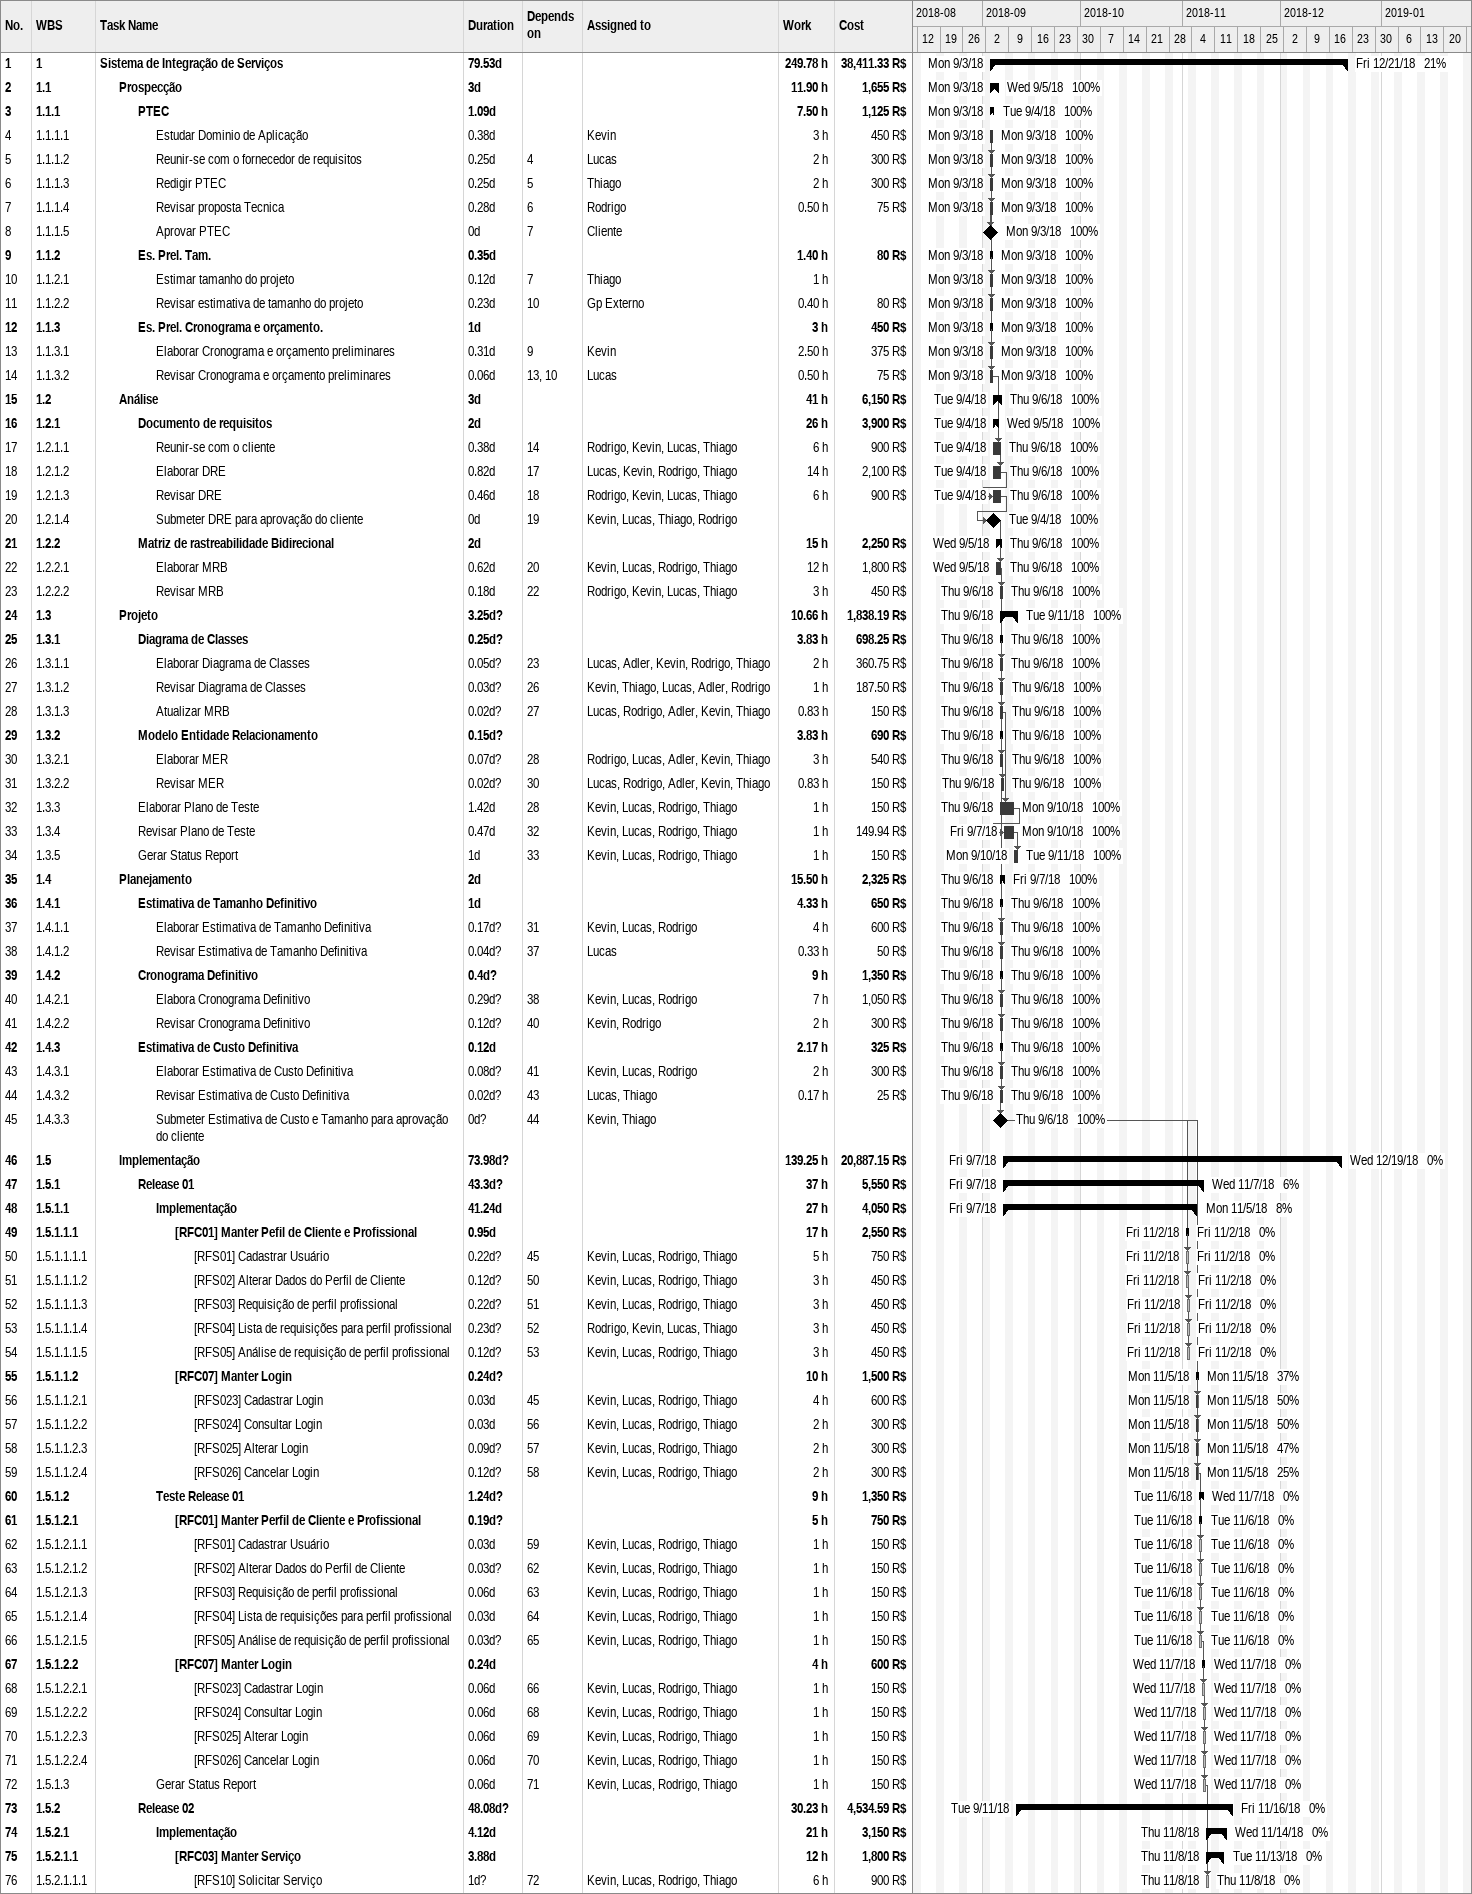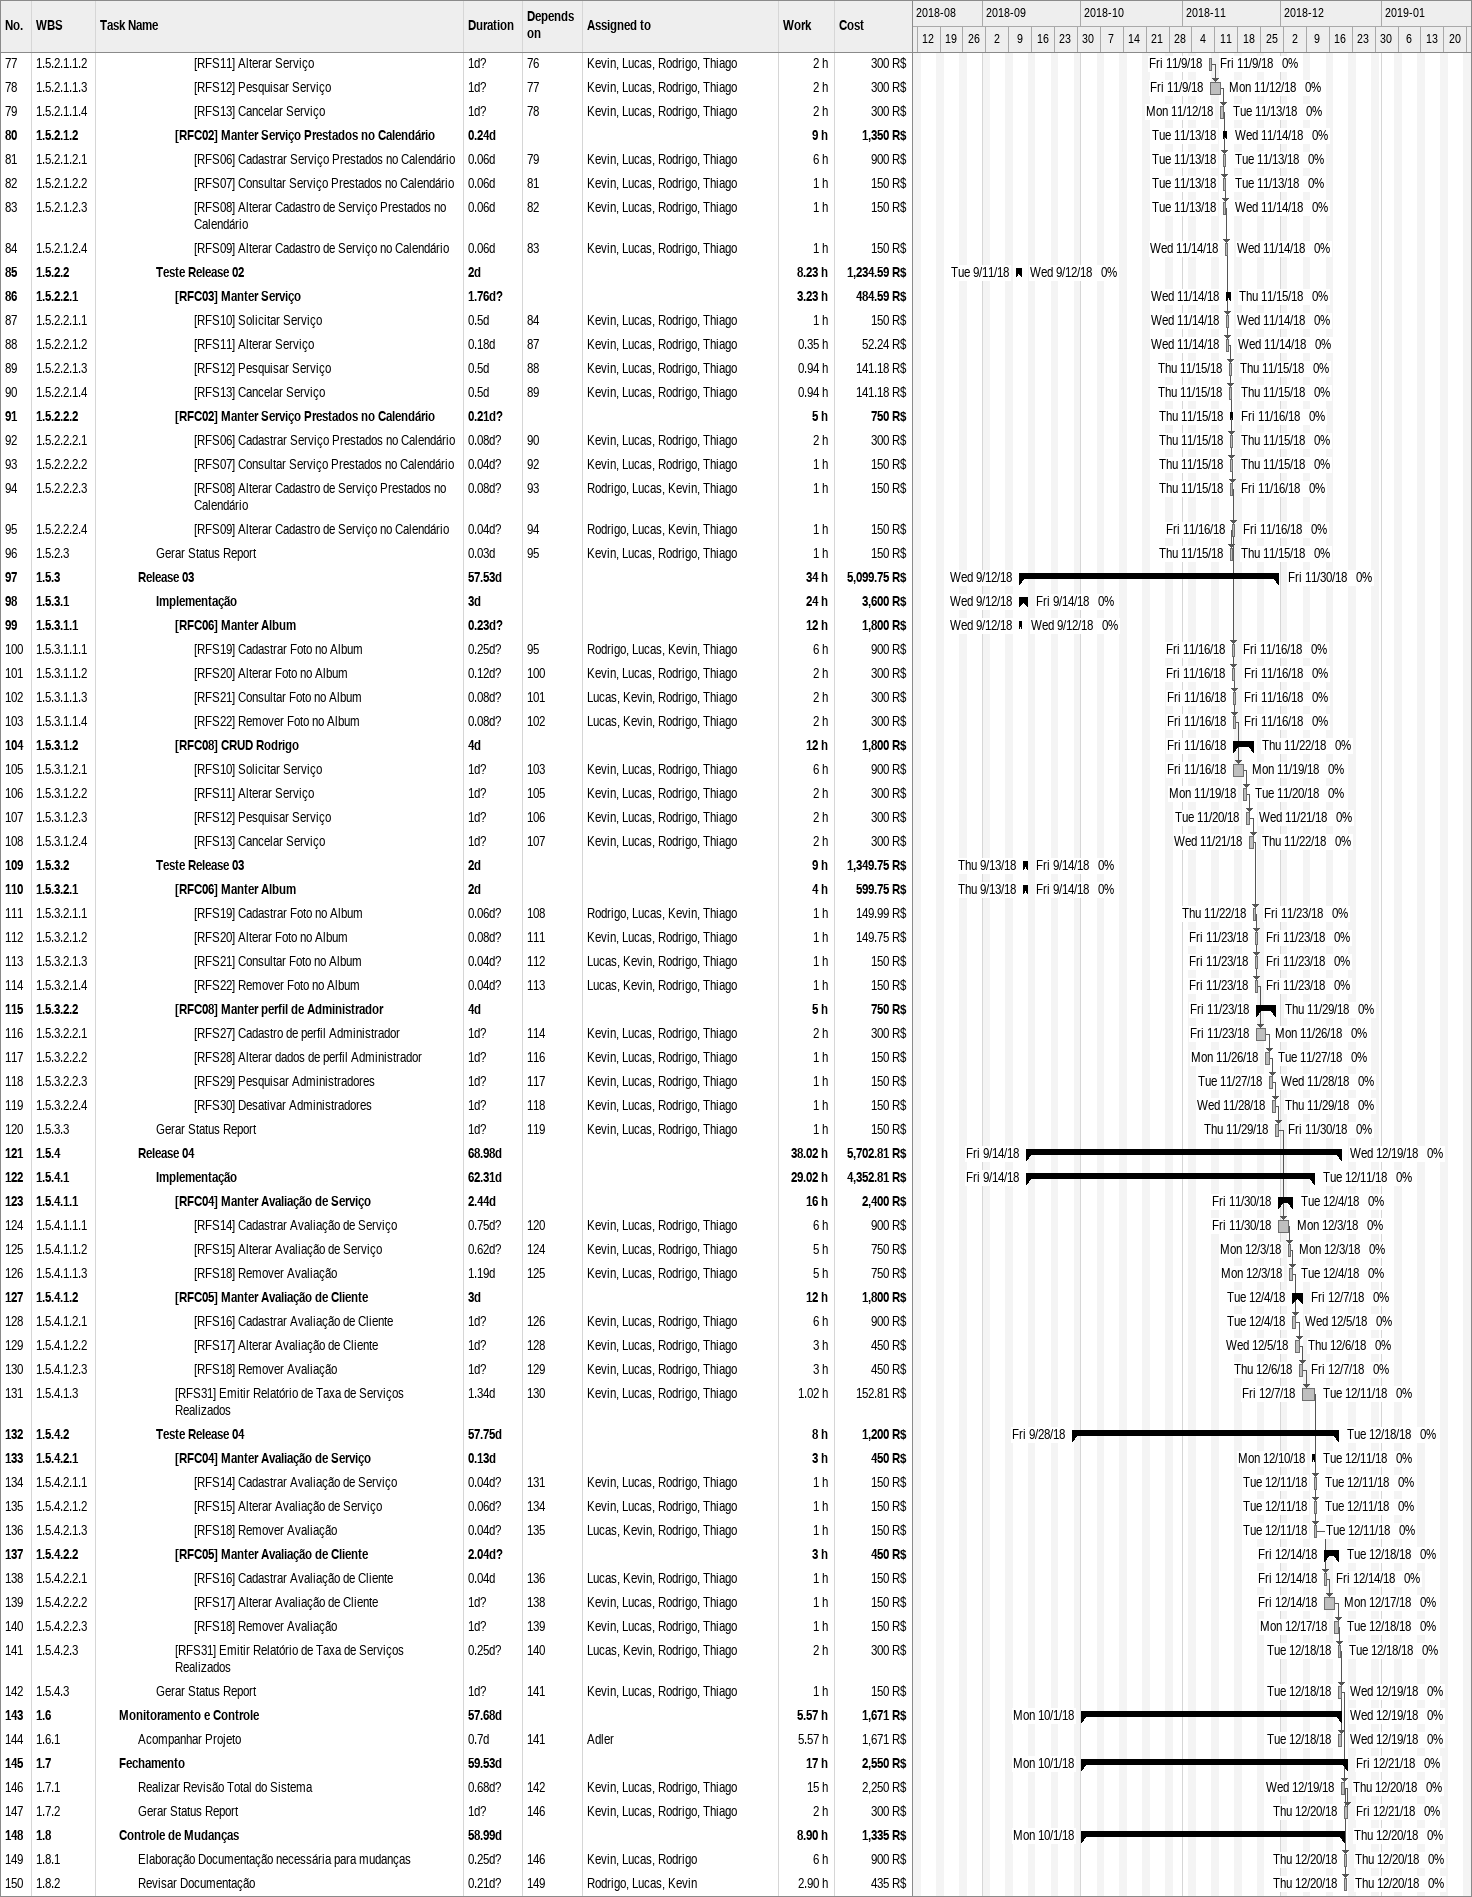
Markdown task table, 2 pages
| ID | WBS | Task | Duration | Start | Finish | Predecessors | Resources | % complete | Work (h) | Cost (R$) |
|---|---|---|---|---|---|---|---|---|---|---|
| 1 | 1 | **Sistema de Integração de Serviços** | 79.53d | 2018-09-03 | 2018-12-21 |  |  | 21 | 249.78 | 38411.33 |
| 2 | 1.1 | **Prospecção** | 3d | 2018-09-03 | 2018-09-05 |  |  | 100 | 11.90 | 1655 |
| 3 | 1.1.1 | **PTEC** | 1.09d | 2018-09-03 | 2018-09-04 |  |  | 100 | 7.50 | 1125 |
| 4 | 1.1.1.1 | Estudar Dominio de Aplicação | 0.38d | 2018-09-03 | 2018-09-03 |  | Kevin | 100 | 3 | 450 |
| 5 | 1.1.1.2 | Reunir-se com o fornecedor de requisitos | 0.25d | 2018-09-03 | 2018-09-03 | 4 | Lucas | 100 | 2 | 300 |
| 6 | 1.1.1.3 | Redigir PTEC | 0.25d | 2018-09-03 | 2018-09-03 | 5 | Thiago | 100 | 2 | 300 |
| 7 | 1.1.1.4 | Revisar proposta Tecnica | 0.28d | 2018-09-03 | 2018-09-03 | 6 | Rodrigo | 100 | 0.50 | 75 |
| 8 | 1.1.1.5 | Aprovar PTEC | 0d | 2018-09-03 | 2018-09-03 | 7 | Cliente | 100 |  |  |
| 9 | 1.1.2 | **Es. Prel. Tam.** | 0.35d | 2018-09-03 | 2018-09-03 |  |  | 100 | 1.40 | 80 |
| 10 | 1.1.2.1 | Estimar tamanho do projeto | 0.12d | 2018-09-03 | 2018-09-03 | 7 | Thiago | 100 | 1 |  |
| 11 | 1.1.2.2 | Revisar estimativa de tamanho do projeto | 0.23d | 2018-09-03 | 2018-09-03 | 10 | Gp Externo | 100 | 0.40 | 80 |
| 12 | 1.1.3 | **Es. Prel. Cronograma e orçamento.** | 1d | 2018-09-03 | 2018-09-03 |  |  | 100 | 3 | 450 |
| 13 | 1.1.3.1 | Elaborar Cronograma e orçamento preliminares | 0.31d | 2018-09-03 | 2018-09-03 | 9 | Kevin | 100 | 2.50 | 375 |
| 14 | 1.1.3.2 | Revisar Cronograma e orçamento preliminares | 0.06d | 2018-09-03 | 2018-09-03 | 13, 10 | Lucas | 100 | 0.50 | 75 |
| 15 | 1.2 | **Análise** | 3d | 2018-09-04 | 2018-09-06 |  |  | 100 | 41 | 6150 |
| 16 | 1.2.1 | **Documento de requisitos** | 2d | 2018-09-04 | 2018-09-05 |  |  | 100 | 26 | 3900 |
| 17 | 1.2.1.1 | Reunir-se com o cliente | 0.38d | 2018-09-04 | 2018-09-06 | 14 | Rodrigo, Kevin, Lucas, Thiago | 100 | 6 | 900 |
| 18 | 1.2.1.2 | Elaborar DRE | 0.82d | 2018-09-04 | 2018-09-06 | 17 | Lucas, Kevin, Rodrigo, Thiago | 100 | 14 | 2100 |
| 19 | 1.2.1.3 | Revisar DRE | 0.46d | 2018-09-04 | 2018-09-06 | 18 | Rodrigo, Kevin, Lucas, Thiago | 100 | 6 | 900 |
| 20 | 1.2.1.4 | Submeter DRE para aprovação do cliente | 0d | 2018-09-04 | 2018-09-04 | 19 | Kevin, Lucas, Thiago, Rodrigo | 100 |  |  |
| 21 | 1.2.2 | **Matriz de rastreabilidade Bidirecional** | 2d | 2018-09-05 | 2018-09-06 |  |  | 100 | 15 | 2250 |
| 22 | 1.2.2.1 | Elaborar MRB | 0.62d | 2018-09-05 | 2018-09-06 | 20 | Kevin, Lucas, Rodrigo, Thiago | 100 | 12 | 1800 |
| 23 | 1.2.2.2 | Revisar MRB | 0.18d | 2018-09-06 | 2018-09-06 | 22 | Rodrigo, Kevin, Lucas, Thiago | 100 | 3 | 450 |
| 24 | 1.3 | **Projeto** | 3.25d? | 2018-09-06 | 2018-09-11 |  |  | 100 | 10.66 | 1838.19 |
| 25 | 1.3.1 | **Diagrama de Classes** | 0.25d? | 2018-09-06 | 2018-09-06 |  |  | 100 | 3.83 | 698.25 |
| 26 | 1.3.1.1 | Elaborar Diagrama de Classes | 0.05d? | 2018-09-06 | 2018-09-06 | 23 | Lucas, Adler, Kevin, Rodrigo, Thiago | 100 | 2 | 360.75 |
| 27 | 1.3.1.2 | Revisar Diagrama de Classes | 0.03d? | 2018-09-06 | 2018-09-06 | 26 | Kevin, Thiago, Lucas, Adler, Rodrigo | 100 | 1 | 187.50 |
| 28 | 1.3.1.3 | Atualizar MRB | 0.02d? | 2018-09-06 | 2018-09-06 | 27 | Lucas, Rodrigo, Adler, Kevin, Thiago | 100 | 0.83 | 150 |
| 29 | 1.3.2 | **Modelo Entidade Relacionamento** | 0.15d? | 2018-09-06 | 2018-09-06 |  |  | 100 | 3.83 | 690 |
| 30 | 1.3.2.1 | Elaborar MER | 0.07d? | 2018-09-06 | 2018-09-06 | 28 | Rodrigo, Lucas, Adler, Kevin, Thiago | 100 | 3 | 540 |
| 31 | 1.3.2.2 | Revisar MER | 0.02d? | 2018-09-06 | 2018-09-06 | 30 | Lucas, Rodrigo, Adler, Kevin, Thiago | 100 | 0.83 | 150 |
| 32 | 1.3.3 | Elaborar Plano de Teste | 1.42d | 2018-09-06 | 2018-09-10 | 28 | Kevin, Lucas, Rodrigo, Thiago | 100 | 1 | 150 |
| 33 | 1.3.4 | Revisar Plano de Teste | 0.47d | 2018-09-07 | 2018-09-10 | 32 | Kevin, Lucas, Rodrigo, Thiago | 100 | 1 | 149.94 |
| 34 | 1.3.5 | Gerar Status Report | 1d | 2018-09-10 | 2018-09-11 | 33 | Kevin, Lucas, Rodrigo, Thiago | 100 | 1 | 150 |
| 35 | 1.4 | **Planejamento** | 2d | 2018-09-06 | 2018-09-07 |  |  | 100 | 15.50 | 2325 |
| 36 | 1.4.1 | **Estimativa de Tamanho Definitivo** | 1d | 2018-09-06 | 2018-09-06 |  |  | 100 | 4.33 | 650 |
| 37 | 1.4.1.1 | Elaborar Estimativa de Tamanho Definitiva | 0.17d? | 2018-09-06 | 2018-09-06 | 31 | Kevin, Lucas, Rodrigo | 100 | 4 | 600 |
| 38 | 1.4.1.2 | Revisar Estimativa de Tamanho Definitiva | 0.04d? | 2018-09-06 | 2018-09-06 | 37 | Lucas | 100 | 0.33 | 50 |
| 39 | 1.4.2 | **Cronograma Definitivo** | 0.4d? | 2018-09-06 | 2018-09-06 |  |  | 100 | 9 | 1350 |
| 40 | 1.4.2.1 | Elabora Cronograma Definitivo | 0.29d? | 2018-09-06 | 2018-09-06 | 38 | Kevin, Lucas, Rodrigo | 100 | 7 | 1050 |
| 41 | 1.4.2.2 | Revisar Cronograma Definitivo | 0.12d? | 2018-09-06 | 2018-09-06 | 40 | Kevin, Rodrigo | 100 | 2 | 300 |
| 42 | 1.4.3 | **Estimativa de Custo Definitiva** | 0.12d | 2018-09-06 | 2018-09-06 |  |  | 100 | 2.17 | 325 |
| 43 | 1.4.3.1 | Elaborar Estimativa de Custo Definitiva | 0.08d? | 2018-09-06 | 2018-09-06 | 41 | Kevin, Lucas, Rodrigo | 100 | 2 | 300 |
| 44 | 1.4.3.2 | Revisar Estimativa de Custo Definitiva | 0.02d? | 2018-09-06 | 2018-09-06 | 43 | Lucas, Thiago | 100 | 0.17 | 25 |
| 45 | 1.4.3.3 | Submeter Estimativa de Custo e Tamanho para aprovação do cliente | 0d? | 2018-09-06 | 2018-09-06 | 44 | Kevin, Thiago | 100 |  |  |
| 46 | 1.5 | **Implementação** | 73.98d? | 2018-09-07 | 2018-12-19 |  |  | 0 | 139.25 | 20887.15 |
| 47 | 1.5.1 | **Release 01** | 43.3d? | 2018-09-07 | 2018-11-07 |  |  | 6 | 37 | 5550 |
| 48 | 1.5.1.1 | **Implementação** | 41.24d | 2018-09-07 | 2018-11-05 |  |  | 8 | 27 | 4050 |
| 49 | 1.5.1.1.1 | **[RFC01] Manter Pefil de Cliente e Profissional** | 0.95d | 2018-11-02 | 2018-11-02 |  |  | 0 | 17 | 2550 |
| 50 | 1.5.1.1.1.1 | [RFS01] Cadastrar Usuário | 0.22d? | 2018-11-02 | 2018-11-02 | 45 | Kevin, Lucas, Rodrigo, Thiago | 0 | 5 | 750 |
| 51 | 1.5.1.1.1.2 | [RFS02] Alterar Dados do Perfil de Cliente | 0.12d? | 2018-11-02 | 2018-11-02 | 50 | Kevin, Lucas, Rodrigo, Thiago | 0 | 3 | 450 |
| 52 | 1.5.1.1.1.3 | [RFS03] Requisição de perfil profissional | 0.22d? | 2018-11-02 | 2018-11-02 | 51 | Kevin, Lucas, Rodrigo, Thiago | 0 | 3 | 450 |
| 53 | 1.5.1.1.1.4 | [RFS04] Lista de requisições para perfil profissional | 0.23d? | 2018-11-02 | 2018-11-02 | 52 | Rodrigo, Kevin, Lucas, Thiago | 0 | 3 | 450 |
| 54 | 1.5.1.1.1.5 | [RFS05] Análise de requisição de perfil profissional | 0.12d? | 2018-11-02 | 2018-11-02 | 53 | Kevin, Lucas, Rodrigo, Thiago | 0 | 3 | 450 |
| 55 | 1.5.1.1.2 | **[RFC07] Manter Login** | 0.24d? | 2018-11-05 | 2018-11-05 |  |  | 37 | 10 | 1500 |
| 56 | 1.5.1.1.2.1 | [RFS023] Cadastrar Login | 0.03d | 2018-11-05 | 2018-11-05 | 45 | Kevin, Lucas, Rodrigo, Thiago | 50 | 4 | 600 |
| 57 | 1.5.1.1.2.2 | [RFS024] Consultar Login | 0.03d | 2018-11-05 | 2018-11-05 | 56 | Kevin, Lucas, Rodrigo, Thiago | 50 | 2 | 300 |
| 58 | 1.5.1.1.2.3 | [RFS025] Alterar Login | 0.09d? | 2018-11-05 | 2018-11-05 | 57 | Kevin, Lucas, Rodrigo, Thiago | 47 | 2 | 300 |
| 59 | 1.5.1.1.2.4 | [RFS026] Cancelar Login | 0.12d? | 2018-11-05 | 2018-11-05 | 58 | Kevin, Lucas, Rodrigo, Thiago | 25 | 2 | 300 |
| 60 | 1.5.1.2 | **Teste Release 01** | 1.24d? | 2018-11-06 | 2018-11-07 |  |  | 0 | 9 | 1350 |
| 61 | 1.5.1.2.1 | **[RFC01] Manter Perfil de Cliente e Profissional** | 0.19d? | 2018-11-06 | 2018-11-06 |  |  | 0 | 5 | 750 |
| 62 | 1.5.1.2.1.1 | [RFS01] Cadastrar Usuário | 0.03d | 2018-11-06 | 2018-11-06 | 59 | Kevin, Lucas, Rodrigo, Thiago | 0 | 1 | 150 |
| 63 | 1.5.1.2.1.2 | [RFS02] Alterar Dados do Perfil de Cliente | 0.03d? | 2018-11-06 | 2018-11-06 | 62 | Kevin, Lucas, Rodrigo, Thiago | 0 | 1 | 150 |
| 64 | 1.5.1.2.1.3 | [RFS03] Requisição de perfil profissional | 0.06d | 2018-11-06 | 2018-11-06 | 63 | Kevin, Lucas, Rodrigo, Thiago | 0 | 1 | 150 |
| 65 | 1.5.1.2.1.4 | [RFS04] Lista de requisições para perfil profissional | 0.03d | 2018-11-06 | 2018-11-06 | 64 | Kevin, Lucas, Rodrigo, Thiago | 0 | 1 | 150 |
| 66 | 1.5.1.2.1.5 | [RFS05] Análise de requisição de perfil profissional | 0.03d? | 2018-11-06 | 2018-11-06 | 65 | Kevin, Lucas, Rodrigo, Thiago | 0 | 1 | 150 |
| 67 | 1.5.1.2.2 | **[RFC07] Manter Login** | 0.24d | 2018-11-07 | 2018-11-07 |  |  | 0 | 4 | 600 |
| 68 | 1.5.1.2.2.1 | [RFS023] Cadastrar Login | 0.06d | 2018-11-07 | 2018-11-07 | 66 | Kevin, Lucas, Rodrigo, Thiago | 0 | 1 | 150 |
| 69 | 1.5.1.2.2.2 | [RFS024] Consultar Login | 0.06d | 2018-11-07 | 2018-11-07 | 68 | Kevin, Lucas, Rodrigo, Thiago | 0 | 1 | 150 |
| 70 | 1.5.1.2.2.3 | [RFS025] Alterar Login | 0.06d | 2018-11-07 | 2018-11-07 | 69 | Kevin, Lucas, Rodrigo, Thiago | 0 | 1 | 150 |
| 71 | 1.5.1.2.2.4 | [RFS026] Cancelar Login | 0.06d | 2018-11-07 | 2018-11-07 | 70 | Kevin, Lucas, Rodrigo, Thiago | 0 | 1 | 150 |
| 72 | 1.5.1.3 | Gerar Status Report | 0.06d | 2018-11-07 | 2018-11-07 | 71 | Kevin, Lucas, Rodrigo, Thiago | 0 | 1 | 150 |
| 73 | 1.5.2 | **Release 02** | 48.08d? | 2018-09-11 | 2018-11-16 |  |  | 0 | 30.23 | 4534.59 |
| 74 | 1.5.2.1 | **Implementação** | 4.12d | 2018-11-08 | 2018-11-14 |  |  | 0 | 21 | 3150 |
| 75 | 1.5.2.1.1 | **[RFC03] Manter Serviço** | 3.88d | 2018-11-08 | 2018-11-13 |  |  | 0 | 12 | 1800 |
| 76 | 1.5.2.1.1.1 | [RFS10] Solicitar Serviço | 1d? | 2018-11-08 | 2018-11-08 | 72 | Kevin, Lucas, Rodrigo, Thiago | 0 | 6 | 900 |
| 77 | 1.5.2.1.1.2 | [RFS11] Alterar Serviço | 1d? | 2018-11-09 | 2018-11-09 | 76 | Kevin, Lucas, Rodrigo, Thiago | 0 | 2 | 300 |
| 78 | 1.5.2.1.1.3 | [RFS12] Pesquisar Serviço | 1d? | 2018-11-09 | 2018-11-12 | 77 | Kevin, Lucas, Rodrigo, Thiago | 0 | 2 | 300 |
| 79 | 1.5.2.1.1.4 | [RFS13] Cancelar Serviço | 1d? | 2018-11-12 | 2018-11-13 | 78 | Kevin, Lucas, Rodrigo, Thiago | 0 | 2 | 300 |
| 80 | 1.5.2.1.2 | **[RFC02] Manter Serviço Prestados no Calendário** | 0.24d | 2018-11-13 | 2018-11-14 |  |  | 0 | 9 | 1350 |
| 81 | 1.5.2.1.2.1 | [RFS06] Cadastrar Serviço Prestados no Calendário | 0.06d | 2018-11-13 | 2018-11-13 | 79 | Kevin, Lucas, Rodrigo, Thiago | 0 | 6 | 900 |
| 82 | 1.5.2.1.2.2 | [RFS07] Consultar Serviço Prestados no Calendário | 0.06d | 2018-11-13 | 2018-11-13 | 81 | Kevin, Lucas, Rodrigo, Thiago | 0 | 1 | 150 |
| 83 | 1.5.2.1.2.3 | [RFS08] Alterar Cadastro de Serviço Prestados no Calendário | 0.06d | 2018-11-13 | 2018-11-14 | 82 | Kevin, Lucas, Rodrigo, Thiago | 0 | 1 | 150 |
| 84 | 1.5.2.1.2.4 | [RFS09] Alterar Cadastro de Serviço no Calendário | 0.06d | 2018-11-14 | 2018-11-14 | 83 | Kevin, Lucas, Rodrigo, Thiago | 0 | 1 | 150 |
| 85 | 1.5.2.2 | **Teste Release 02** | 2d | 2018-09-11 | 2018-09-12 |  |  | 0 | 8.23 | 1234.59 |
| 86 | 1.5.2.2.1 | **[RFC03] Manter Serviço** | 1.76d? | 2018-11-14 | 2018-11-15 |  |  | 0 | 3.23 | 484.59 |
| 87 | 1.5.2.2.1.1 | [RFS10] Solicitar Serviço | 0.5d | 2018-11-14 | 2018-11-14 | 84 | Kevin, Lucas, Rodrigo, Thiago | 0 | 1 | 150 |
| 88 | 1.5.2.2.1.2 | [RFS11] Alterar Serviço | 0.18d | 2018-11-14 | 2018-11-14 | 87 | Kevin, Lucas, Rodrigo, Thiago | 0 | 0.35 | 52.24 |
| 89 | 1.5.2.2.1.3 | [RFS12] Pesquisar Serviço | 0.5d | 2018-11-15 | 2018-11-15 | 88 | Kevin, Lucas, Rodrigo, Thiago | 0 | 0.94 | 141.18 |
| 90 | 1.5.2.2.1.4 | [RFS13] Cancelar Serviço | 0.5d | 2018-11-15 | 2018-11-15 | 89 | Kevin, Lucas, Rodrigo, Thiago | 0 | 0.94 | 141.18 |
| 91 | 1.5.2.2.2 | **[RFC02] Manter Serviço Prestados no Calendário** | 0.21d? | 2018-11-15 | 2018-11-16 |  |  | 0 | 5 | 750 |
| 92 | 1.5.2.2.2.1 | [RFS06] Cadastrar Serviço Prestados no Calendário | 0.08d? | 2018-11-15 | 2018-11-15 | 90 | Kevin, Lucas, Rodrigo, Thiago | 0 | 2 | 300 |
| 93 | 1.5.2.2.2.2 | [RFS07] Consultar Serviço Prestados no Calendário | 0.04d? | 2018-11-15 | 2018-11-15 | 92 | Kevin, Lucas, Rodrigo, Thiago | 0 | 1 | 150 |
| 94 | 1.5.2.2.2.3 | [RFS08] Alterar Cadastro de Serviço Prestados no Calendário | 0.08d? | 2018-11-15 | 2018-11-16 | 93 | Rodrigo, Lucas, Kevin, Thiago | 0 | 1 | 150 |
| 95 | 1.5.2.2.2.4 | [RFS09] Alterar Cadastro de Serviço no Calendário | 0.04d? | 2018-11-16 | 2018-11-16 | 94 | Rodrigo, Lucas, Kevin, Thiago | 0 | 1 | 150 |
| 96 | 1.5.2.3 | Gerar Status Report | 0.03d | 2018-11-15 | 2018-11-15 | 95 | Kevin, Lucas, Rodrigo, Thiago | 0 | 1 | 150 |
| 97 | 1.5.3 | **Release 03** | 57.53d | 2018-09-12 | 2018-11-30 |  |  | 0 | 34 | 5099.75 |
| 98 | 1.5.3.1 | **Implementação** | 3d | 2018-09-12 | 2018-09-14 |  |  | 0 | 24 | 3600 |
| 99 | 1.5.3.1.1 | **[RFC06] Manter Album** | 0.23d? | 2018-09-12 | 2018-09-12 |  |  | 0 | 12 | 1800 |
| 100 | 1.5.3.1.1.1 | [RFS19] Cadastrar Foto no Album | 0.25d? | 2018-11-16 | 2018-11-16 | 95 | Rodrigo, Lucas, Kevin, Thiago | 0 | 6 | 900 |
| 101 | 1.5.3.1.1.2 | [RFS20] Alterar Foto no Album | 0.12d? | 2018-11-16 | 2018-11-16 | 100 | Kevin, Lucas, Rodrigo, Thiago | 0 | 2 | 300 |
| 102 | 1.5.3.1.1.3 | [RFS21] Consultar Foto no Album | 0.08d? | 2018-11-16 | 2018-11-16 | 101 | Lucas, Kevin, Rodrigo, Thiago | 0 | 2 | 300 |
| 103 | 1.5.3.1.1.4 | [RFS22] Remover Foto no Album | 0.08d? | 2018-11-16 | 2018-11-16 | 102 | Lucas, Kevin, Rodrigo, Thiago | 0 | 2 | 300 |
| 104 | 1.5.3.1.2 | **[RFC08] CRUD Rodrigo** | 4d | 2018-11-16 | 2018-11-22 |  |  | 0 | 12 | 1800 |
| 105 | 1.5.3.1.2.1 | [RFS10] Solicitar Serviço | 1d? | 2018-11-16 | 2018-11-19 | 103 | Kevin, Lucas, Rodrigo, Thiago | 0 | 6 | 900 |
| 106 | 1.5.3.1.2.2 | [RFS11] Alterar Serviço | 1d? | 2018-11-19 | 2018-11-20 | 105 | Kevin, Lucas, Rodrigo, Thiago | 0 | 2 | 300 |
| 107 | 1.5.3.1.2.3 | [RFS12] Pesquisar Serviço | 1d? | 2018-11-20 | 2018-11-21 | 106 | Kevin, Lucas, Rodrigo, Thiago | 0 | 2 | 300 |
| 108 | 1.5.3.1.2.4 | [RFS13] Cancelar Serviço | 1d? | 2018-11-21 | 2018-11-22 | 107 | Kevin, Lucas, Rodrigo, Thiago | 0 | 2 | 300 |
| 109 | 1.5.3.2 | **Teste Release 03** | 2d | 2018-09-13 | 2018-09-14 |  |  | 0 | 9 | 1349.75 |
| 110 | 1.5.3.2.1 | **[RFC06] Manter Album** | 2d | 2018-09-13 | 2018-09-14 |  |  | 0 | 4 | 599.75 |
| 111 | 1.5.3.2.1.1 | [RFS19] Cadastrar Foto no Album | 0.06d? | 2018-11-22 | 2018-11-23 | 108 | Rodrigo, Lucas, Kevin, Thiago | 0 | 1 | 149.99 |
| 112 | 1.5.3.2.1.2 | [RFS20] Alterar Foto no Album | 0.08d? | 2018-11-23 | 2018-11-23 | 111 | Kevin, Lucas, Rodrigo, Thiago | 0 | 1 | 149.75 |
| 113 | 1.5.3.2.1.3 | [RFS21] Consultar Foto no Album | 0.04d? | 2018-11-23 | 2018-11-23 | 112 | Lucas, Kevin, Rodrigo, Thiago | 0 | 1 | 150 |
| 114 | 1.5.3.2.1.4 | [RFS22] Remover Foto no Album | 0.04d? | 2018-11-23 | 2018-11-23 | 113 | Lucas, Kevin, Rodrigo, Thiago | 0 | 1 | 150 |
| 115 | 1.5.3.2.2 | **[RFC08] Manter perfil de Administrador** | 4d | 2018-11-23 | 2018-11-29 |  |  | 0 | 5 | 750 |
| 116 | 1.5.3.2.2.1 | [RFS27] Cadastro de perfil Administrador | 1d? | 2018-11-23 | 2018-11-26 | 114 | Kevin, Lucas, Rodrigo, Thiago | 0 | 2 | 300 |
| 117 | 1.5.3.2.2.2 | [RFS28] Alterar dados de perfil Administrador | 1d? | 2018-11-26 | 2018-11-27 | 116 | Kevin, Lucas, Rodrigo, Thiago | 0 | 1 | 150 |
| 118 | 1.5.3.2.2.3 | [RFS29] Pesquisar Administradores | 1d? | 2018-11-27 | 2018-11-28 | 117 | Kevin, Lucas, Rodrigo, Thiago | 0 | 1 | 150 |
| 119 | 1.5.3.2.2.4 | [RFS30] Desativar Administradores | 1d? | 2018-11-28 | 2018-11-29 | 118 | Kevin, Lucas, Rodrigo, Thiago | 0 | 1 | 150 |
| 120 | 1.5.3.3 | Gerar Status Report | 1d? | 2018-11-29 | 2018-11-30 | 119 | Kevin, Lucas, Rodrigo, Thiago | 0 | 1 | 150 |
| 121 | 1.5.4 | **Release 04** | 68.98d | 2018-09-14 | 2018-12-19 |  |  | 0 | 38.02 | 5702.81 |
| 122 | 1.5.4.1 | **Implementação** | 62.31d | 2018-09-14 | 2018-12-11 |  |  | 0 | 29.02 | 4352.81 |
| 123 | 1.5.4.1.1 | **[RFC04] Manter Avaliação de Serviço** | 2.44d | 2018-11-30 | 2018-12-04 |  |  | 0 | 16 | 2400 |
| 124 | 1.5.4.1.1.1 | [RFS14] Cadastrar Avaliação de Serviço | 0.75d? | 2018-11-30 | 2018-12-03 | 120 | Kevin, Lucas, Rodrigo, Thiago | 0 | 6 | 900 |
| 125 | 1.5.4.1.1.2 | [RFS15] Alterar Avaliação de Serviço | 0.62d? | 2018-12-03 | 2018-12-03 | 124 | Kevin, Lucas, Rodrigo, Thiago | 0 | 5 | 750 |
| 126 | 1.5.4.1.1.3 | [RFS18] Remover Avaliação | 1.19d | 2018-12-03 | 2018-12-04 | 125 | Kevin, Lucas, Rodrigo, Thiago | 0 | 5 | 750 |
| 127 | 1.5.4.1.2 | **[RFC05] Manter Avaliação de Cliente** | 3d | 2018-12-04 | 2018-12-07 |  |  | 0 | 12 | 1800 |
| 128 | 1.5.4.1.2.1 | [RFS16] Cadastrar Avaliação de Cliente | 1d? | 2018-12-04 | 2018-12-05 | 126 | Kevin, Lucas, Rodrigo, Thiago | 0 | 6 | 900 |
| 129 | 1.5.4.1.2.2 | [RFS17] Alterar Avaliação de Cliente | 1d? | 2018-12-05 | 2018-12-06 | 128 | Kevin, Lucas, Rodrigo, Thiago | 0 | 3 | 450 |
| 130 | 1.5.4.1.2.3 | [RFS18] Remover Avaliação | 1d? | 2018-12-06 | 2018-12-07 | 129 | Kevin, Lucas, Rodrigo, Thiago | 0 | 3 | 450 |
| 131 | 1.5.4.1.3 | [RFS31] Emitir Relatório de Taxa de Serviços Realizados | 1.34d | 2018-12-07 | 2018-12-11 | 130 | Kevin, Lucas, Rodrigo, Thiago | 0 | 1.02 | 152.81 |
| 132 | 1.5.4.2 | **Teste Release 04** | 57.75d | 2018-09-28 | 2018-12-18 |  |  | 0 | 8 | 1200 |
| 133 | 1.5.4.2.1 | **[RFC04] Manter Avaliação de Serviço** | 0.13d | 2018-12-10 | 2018-12-11 |  |  | 0 | 3 | 450 |
| 134 | 1.5.4.2.1.1 | [RFS14] Cadastrar Avaliação de Serviço | 0.04d? | 2018-12-11 | 2018-12-11 | 131 | Kevin, Lucas, Rodrigo, Thiago | 0 | 1 | 150 |
| 135 | 1.5.4.2.1.2 | [RFS15] Alterar Avaliação de Serviço | 0.06d? | 2018-12-11 | 2018-12-11 | 134 | Kevin, Lucas, Rodrigo, Thiago | 0 | 1 | 150 |
| 136 | 1.5.4.2.1.3 | [RFS18] Remover Avaliação | 0.04d? | 2018-12-11 | 2018-12-11 | 135 | Lucas, Kevin, Rodrigo, Thiago | 0 | 1 | 150 |
| 137 | 1.5.4.2.2 | **[RFC05] Manter Avaliação de Cliente** | 2.04d? | 2018-12-14 | 2018-12-18 |  |  | 0 | 3 | 450 |
| 138 | 1.5.4.2.2.1 | [RFS16] Cadastrar Avaliação de Cliente | 0.04d | 2018-12-14 | 2018-12-14 | 136 | Lucas, Kevin, Rodrigo, Thiago | 0 | 1 | 150 |
| 139 | 1.5.4.2.2.2 | [RFS17] Alterar Avaliação de Cliente | 1d? | 2018-12-14 | 2018-12-17 | 138 | Kevin, Lucas, Rodrigo, Thiago | 0 | 1 | 150 |
| 140 | 1.5.4.2.2.3 | [RFS18] Remover Avaliação | 1d? | 2018-12-17 | 2018-12-18 | 139 | Kevin, Lucas, Rodrigo, Thiago | 0 | 1 | 150 |
| 141 | 1.5.4.2.3 | [RFS31] Emitir Relatório de Taxa de Serviços Realizados | 0.25d? | 2018-12-18 | 2018-12-18 | 140 | Lucas, Kevin, Rodrigo, Thiago | 0 | 2 | 300 |
| 142 | 1.5.4.3 | Gerar Status Report | 1d? | 2018-12-18 | 2018-12-19 | 141 | Kevin, Lucas, Rodrigo, Thiago | 0 | 1 | 150 |
| 143 | 1.6 | **Monitoramento e Controle** | 57.68d | 2018-10-01 | 2018-12-19 |  |  | 0 | 5.57 | 1671 |
| 144 | 1.6.1 | Acompanhar Projeto | 0.7d | 2018-12-18 | 2018-12-19 | 141 | Adler | 0 | 5.57 | 1671 |
| 145 | 1.7 | **Fechamento** | 59.53d | 2018-10-01 | 2018-12-21 |  |  | 0 | 17 | 2550 |
| 146 | 1.7.1 | Realizar Revisão Total do Sistema | 0.68d? | 2018-12-19 | 2018-12-20 | 142 | Kevin, Lucas, Rodrigo, Thiago | 0 | 15 | 2250 |
| 147 | 1.7.2 | Gerar Status Report | 1d? | 2018-12-20 | 2018-12-21 | 146 | Kevin, Lucas, Rodrigo, Thiago | 0 | 2 | 300 |
| 148 | 1.8 | **Controle de Mudanças** | 58.99d | 2018-10-01 | 2018-12-20 |  |  | 0 | 8.90 | 1335 |
| 149 | 1.8.1 | Elaboração Documentação necessária para mudanças | 0.25d? | 2018-12-20 | 2018-12-20 | 146 | Kevin, Lucas, Rodrigo | 0 | 6 | 900 |
| 150 | 1.8.2 | Revisar Documentação | 0.21d? | 2018-12-20 | 2018-12-20 | 149 | Rodrigo, Lucas, Kevin | 0 | 2.90 | 435 |
